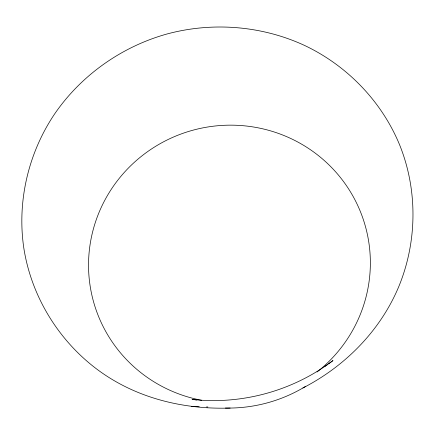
<?xml version="1.0" encoding="UTF-8"?>
<svg xmlns="http://www.w3.org/2000/svg" width="435" height="435" viewBox="0 0 435 435"><rect width="100%" height="100%" fill="white"/><g stroke="black" fill="none" stroke-linecap="round" stroke-linejoin="round"><path stroke-width="0.65" d="M324.76 366.515L327.501 364.535M328.594 363.742L332.982 360.571C293.13 390.853 241.833 404.98 192.101 399.417L196.691 399.982M302.863 388.004C345.053 366.303 380.223 330.828 398.678 286.844C417.306 241.838 417.861 189.916 399.558 144.714C381.544 101.089 346.733 65.228 304.065 45.213C261.468 25.621 212.269 21.783 167.04 33.979C121.914 46.534 81.535 74.923 54.919 113.524C28.438 152.554 16.889 201.242 23.8 247.966C31.293 296.268 58.502 340.638 97.674 369.766C135.883 398.058 183.091 409.607 230.153 408.063M191.248 406.529L199.219 406.747M206.527 406.948L207.854 406.981M305.778 386.269A146.051 143.583 -14.4 0 1 225.401 408.041M201.726 400.303A141.065 138.673 -14.4 0 1 101.48 206.891A141.065 138.673 -14.4 0 1 316.517 154.12A141.065 138.673 -14.4 0 1 317.044 372.001"/></g></svg>
